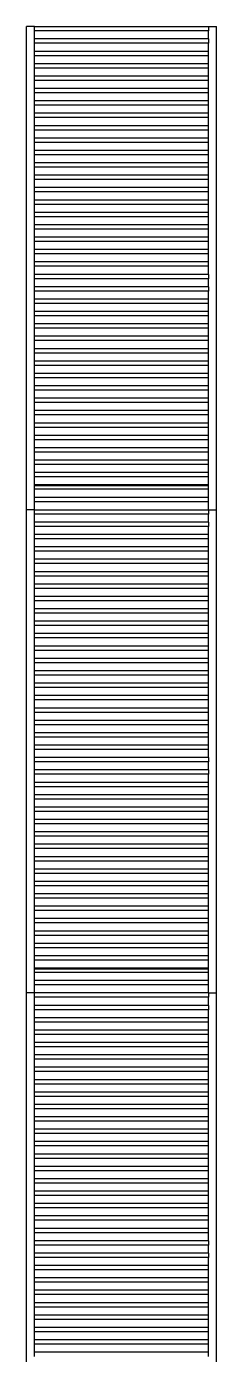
# Model space of a CAD drawing. Header units: centimetres. Extents: x -377814 to 22192, y -2203 to 213441.
# Drawn here: x 17387 to 17508, y -1083 to -237 of the extents above; entities that cross this region are included whole.
import ezdxf

# ---------------------------------------------------------------- set-up
doc = ezdxf.new("R2010")
doc.units = ezdxf.units.CM
doc.header["$LTSCALE"] = 25.4
doc.layers.add('Maquinas', color=200, linetype='Continuous')

msp = doc.modelspace()

# ---------------------------------------------------------------- linework, layer by layer
at = {"layer": 'Maquinas'}
for p, q in [((17392.2, -237.4), (17387.22, -237.4)), ((17387.22, -545.24), (17387.22, -237.4)), ((17392.2, -237.4), (17503.27, -237.4)), ((17392.2, -240.16), (17392.2, -237.4)), ((17503.27, -240.16), (17392.2, -240.16)), ((17392.2, -245.29), (17392.2, -240.16)), ((17503.27, -245.29), (17392.2, -245.29)), ((17392.2, -248.06), (17392.2, -245.29)), ((17503.27, -237.4), (17503.27, -240.16)), ((17503.27, -237.4), (17508.24, -237.4)), ((17503.27, -245.29), (17503.27, -240.16)), ((17503.27, -245.29), (17503.27, -248.06)), ((17508.24, -545.24), (17508.24, -237.4)), ((17503.27, -248.06), (17392.2, -248.06)), ((17392.2, -253.19), (17392.2, -248.06)), ((17503.27, -253.19), (17392.2, -253.19)), ((17392.2, -255.95), (17392.2, -253.19)), ((17503.27, -253.19), (17503.27, -248.06)), ((17503.27, -255.95), (17503.27, -253.19)), ((17503.27, -255.95), (17392.2, -255.95)), ((17392.2, -261.08), (17392.2, -255.95)), ((17503.27, -261.08), (17392.2, -261.08)), ((17392.2, -263.84), (17392.2, -261.08)), ((17503.27, -261.08), (17503.27, -255.95)), ((17503.27, -263.84), (17503.27, -261.08)), ((17503.27, -263.84), (17392.2, -263.84)), ((17392.2, -268.97), (17392.2, -263.84)), ((17503.27, -268.97), (17392.2, -268.97)), ((17392.2, -271.74), (17392.2, -268.97)), ((17503.27, -268.97), (17503.27, -263.84)), ((17503.27, -271.74), (17503.27, -268.97)), ((17503.27, -271.74), (17392.2, -271.74)), ((17392.2, -276.87), (17392.2, -271.74)), ((17503.27, -276.87), (17392.2, -276.87)), ((17392.2, -279.63), (17392.2, -276.87)), ((17503.27, -276.87), (17503.27, -271.74)), ((17503.27, -279.63), (17503.27, -276.87)), ((17503.27, -279.63), (17392.2, -279.63)), ((17392.2, -284.76), (17392.2, -279.63)), ((17503.27, -284.76), (17392.2, -284.76)), ((17392.2, -287.52), (17392.2, -284.76)), ((17503.27, -287.52), (17392.2, -287.52)), ((17392.2, -292.65), (17392.2, -287.52)), ((17503.27, -284.76), (17503.27, -279.63)), ((17503.27, -287.52), (17503.27, -284.76)), ((17503.27, -292.65), (17503.27, -287.52)), ((17503.27, -292.65), (17392.2, -292.65)), ((17392.2, -295.42), (17392.2, -292.65)), ((17503.27, -295.42), (17392.2, -295.42)), ((17392.2, -300.55), (17392.2, -295.42)), ((17503.27, -295.42), (17503.27, -292.65)), ((17503.27, -300.55), (17503.27, -295.42)), ((17503.27, -300.55), (17392.2, -300.55)), ((17392.2, -303.31), (17392.2, -300.55)), ((17503.27, -303.31), (17392.2, -303.31)), ((17392.2, -308.44), (17392.2, -303.31)), ((17503.27, -303.31), (17503.27, -300.55)), ((17503.27, -308.44), (17503.27, -303.31)), ((17503.27, -308.44), (17392.2, -308.44)), ((17392.2, -311.2), (17392.2, -308.44)), ((17503.27, -311.2), (17392.2, -311.2)), ((17392.2, -316.33), (17392.2, -311.2)), ((17503.27, -311.2), (17503.27, -308.44)), ((17503.27, -316.33), (17503.27, -311.2)), ((17503.27, -316.33), (17392.2, -316.33)), ((17392.2, -319.1), (17392.2, -316.33)), ((17503.27, -319.1), (17392.2, -319.1)), ((17392.2, -324.23), (17392.2, -319.1)), ((17503.27, -319.1), (17503.27, -316.33)), ((17503.27, -324.23), (17503.27, -319.1)), ((17503.27, -324.23), (17392.2, -324.23)), ((17392.2, -326.99), (17392.2, -324.23)), ((17503.27, -326.99), (17392.2, -326.99)), ((17392.2, -332.12), (17392.2, -326.99)), ((17503.27, -326.99), (17503.27, -324.23)), ((17503.27, -332.12), (17503.27, -326.99)), ((17503.27, -332.12), (17392.2, -332.12)), ((17392.2, -334.88), (17392.2, -332.12)), ((17503.27, -334.88), (17392.2, -334.88)), ((17392.2, -340.01), (17392.2, -334.88)), ((17503.27, -334.88), (17503.27, -332.12)), ((17503.27, -340.01), (17503.27, -334.88)), ((17503.27, -340.01), (17392.2, -340.01)), ((17392.2, -342.78), (17392.2, -340.01)), ((17503.27, -342.78), (17392.2, -342.78)), ((17392.2, -347.91), (17392.2, -342.78)), ((17503.27, -342.78), (17503.27, -340.01)), ((17503.27, -347.91), (17503.27, -342.78)), ((17503.27, -347.91), (17392.2, -347.91)), ((17392.2, -350.67), (17392.2, -347.91)), ((17503.27, -350.67), (17392.2, -350.67)), ((17392.2, -355.8), (17392.2, -350.67)), ((17503.27, -350.67), (17503.27, -347.91)), ((17503.27, -355.8), (17503.27, -350.67)), ((17503.27, -355.8), (17392.2, -355.8)), ((17392.2, -358.56), (17392.2, -355.8)), ((17503.27, -358.56), (17392.2, -358.56)), ((17392.2, -363.69), (17392.2, -358.56)), ((17503.27, -363.69), (17392.2, -363.69)), ((17392.2, -366.46), (17392.2, -363.69)), ((17503.27, -358.56), (17503.27, -355.8)), ((17503.27, -363.69), (17503.27, -358.56)), ((17503.27, -366.46), (17503.27, -363.69)), ((17503.27, -366.46), (17392.2, -366.46)), ((17392.2, -371.59), (17392.2, -366.46)), ((17503.27, -371.59), (17392.2, -371.59)), ((17392.2, -374.35), (17392.2, -371.59)), ((17503.27, -371.59), (17503.27, -366.46)), ((17503.27, -374.35), (17503.27, -371.59)), ((17503.27, -374.35), (17392.2, -374.35)), ((17392.2, -379.48), (17392.2, -374.35)), ((17503.27, -379.48), (17392.2, -379.48)), ((17392.2, -382.24), (17392.2, -379.48)), ((17503.27, -379.48), (17503.27, -374.35)), ((17503.27, -382.24), (17503.27, -379.48)), ((17503.27, -382.24), (17392.2, -382.24)), ((17392.2, -387.37), (17392.2, -382.24)), ((17503.27, -387.37), (17392.2, -387.37)), ((17392.2, -390.13), (17392.2, -387.37)), ((17503.27, -387.37), (17503.27, -382.24)), ((17503.27, -390.13), (17503.27, -387.37)), ((17503.27, -390.13), (17392.2, -390.13)), ((17392.2, -395.27), (17392.2, -390.13)), ((17503.27, -395.27), (17392.2, -395.27)), ((17392.2, -398.03), (17392.2, -395.27)), ((17503.27, -395.27), (17503.27, -390.13)), ((17503.27, -395.27), (17503.27, -398.03)), ((17503.27, -395.27), (17503.27, -398.03)), ((17503.27, -398.03), (17392.2, -398.03)), ((17392.2, -403.16), (17392.2, -398.03)), ((17503.27, -403.16), (17392.2, -403.16)), ((17392.2, -405.92), (17392.2, -403.16)), ((17503.27, -405.92), (17392.2, -405.92)), ((17392.2, -411.05), (17392.2, -405.92)), ((17503.27, -403.16), (17503.27, -398.03)), ((17503.27, -403.16), (17503.27, -405.92)), ((17503.27, -403.16), (17503.27, -405.92)), ((17503.27, -411.05), (17503.27, -405.92)), ((17503.27, -411.05), (17392.2, -411.05)), ((17392.2, -413.81), (17392.2, -411.05)), ((17503.27, -413.81), (17392.2, -413.81)), ((17392.2, -418.94), (17392.2, -413.81)), ((17503.27, -413.81), (17503.27, -411.05)), ((17503.27, -418.94), (17503.27, -413.81)), ((17503.27, -418.94), (17392.2, -418.94)), ((17392.2, -421.71), (17392.2, -418.94)), ((17503.27, -421.71), (17392.2, -421.71)), ((17392.2, -426.84), (17392.2, -421.71)), ((17503.27, -421.71), (17503.27, -418.94)), ((17503.27, -426.84), (17503.27, -421.71)), ((17503.27, -426.84), (17392.2, -426.84)), ((17392.2, -429.6), (17392.2, -426.84)), ((17503.27, -429.6), (17392.2, -429.6)), ((17392.2, -434.73), (17392.2, -429.6)), ((17503.27, -429.6), (17503.27, -426.84)), ((17503.27, -434.73), (17503.27, -429.6)), ((17503.27, -434.73), (17392.2, -434.73)), ((17392.2, -437.49), (17392.2, -434.73)), ((17503.27, -437.49), (17392.2, -437.49)), ((17392.2, -442.62), (17392.2, -437.49)), ((17503.27, -437.49), (17503.27, -434.73)), ((17503.27, -442.62), (17503.27, -437.49)), ((17503.27, -442.62), (17392.2, -442.62)), ((17392.2, -445.39), (17392.2, -442.62)), ((17503.27, -445.39), (17392.2, -445.39)), ((17392.2, -450.52), (17392.2, -445.39)), ((17503.27, -445.39), (17503.27, -442.62)), ((17503.27, -450.52), (17503.27, -445.39)), ((17503.27, -450.52), (17392.2, -450.52)), ((17392.2, -453.28), (17392.2, -450.52)), ((17503.27, -453.28), (17392.2, -453.28)), ((17392.2, -458.41), (17392.2, -453.28)), ((17503.27, -453.28), (17503.27, -450.52)), ((17503.27, -458.41), (17503.27, -453.28)), ((17503.27, -458.41), (17392.2, -458.41)), ((17392.2, -461.17), (17392.2, -458.41)), ((17503.27, -461.17), (17392.2, -461.17)), ((17392.2, -466.3), (17392.2, -461.17)), ((17503.27, -461.17), (17503.27, -458.41)), ((17503.27, -466.3), (17503.27, -461.17)), ((17503.27, -466.3), (17392.2, -466.3)), ((17392.2, -469.07), (17392.2, -466.3)), ((17503.27, -469.07), (17392.2, -469.07)), ((17392.2, -474.2), (17392.2, -469.07)), ((17503.27, -469.07), (17503.27, -466.3)), ((17503.27, -474.2), (17503.27, -469.07)), ((17503.27, -474.2), (17392.2, -474.2)), ((17392.2, -476.96), (17392.2, -474.2)), ((17503.27, -476.96), (17392.2, -476.96)), ((17392.2, -482.09), (17392.2, -476.96)), ((17503.27, -482.09), (17392.2, -482.09)), ((17392.2, -484.85), (17392.2, -482.09)), ((17503.27, -476.96), (17503.27, -474.2)), ((17503.27, -482.09), (17503.27, -476.96)), ((17503.27, -484.85), (17503.27, -482.09)), ((17503.27, -484.85), (17392.2, -484.85)), ((17392.2, -489.98), (17392.2, -484.85)), ((17503.27, -489.98), (17392.2, -489.98)), ((17392.2, -492.75), (17392.2, -489.98)), ((17503.27, -489.98), (17503.27, -484.85)), ((17503.27, -492.75), (17503.27, -489.98)), ((17503.27, -492.75), (17392.2, -492.75)), ((17392.2, -497.88), (17392.2, -492.75)), ((17503.27, -497.88), (17392.2, -497.88)), ((17392.2, -500.64), (17392.2, -497.88)), ((17503.27, -497.88), (17503.27, -492.75)), ((17503.27, -500.64), (17503.27, -497.88)), ((17503.27, -500.64), (17392.2, -500.64)), ((17392.2, -505.77), (17392.2, -500.64)), ((17503.27, -505.77), (17392.2, -505.77)), ((17392.2, -508.53), (17392.2, -505.77)), ((17503.27, -505.77), (17503.27, -500.64)), ((17503.27, -508.53), (17503.27, -505.77)), ((17503.27, -508.53), (17392.2, -508.53)), ((17392.2, -513.66), (17392.2, -508.53)), ((17503.27, -513.66), (17392.2, -513.66)), ((17392.2, -516.43), (17392.2, -513.66)), ((17503.27, -513.66), (17503.27, -508.53)), ((17503.27, -516.43), (17503.27, -513.66)), ((17503.27, -516.43), (17392.2, -516.43)), ((17392.2, -521.56), (17392.2, -516.43)), ((17503.27, -521.56), (17392.2, -521.56)), ((17392.2, -524.32), (17392.2, -521.56)), ((17503.27, -524.32), (17392.2, -524.32)), ((17392.2, -529.45), (17392.2, -524.32)), ((17503.27, -521.56), (17503.27, -516.43)), ((17503.27, -524.32), (17503.27, -521.56)), ((17503.27, -529.45), (17503.27, -524.32)), ((17503.27, -529.45), (17392.2, -529.45)), ((17392.2, -529.84), (17392.2, -529.45)), ((17392.2, -529.84), (17503.27, -529.84)), ((17392.2, -532.21), (17392.2, -529.84)), ((17503.27, -532.21), (17392.2, -532.21)), ((17392.2, -537.34), (17392.2, -532.21)), ((17503.27, -529.84), (17503.27, -529.45)), ((17503.27, -532.21), (17503.27, -529.84)), ((17503.27, -537.34), (17503.27, -532.21)), ((17503.27, -537.34), (17392.2, -537.34)), ((17392.2, -540.1), (17392.2, -537.34)), ((17503.27, -540.1), (17392.2, -540.1)), ((17392.2, -545.24), (17392.2, -540.1)), ((17503.27, -540.1), (17503.27, -537.34)), ((17503.27, -545.24), (17503.27, -540.1)), ((17392.2, -545.24), (17387.22, -545.24)), ((17387.22, -853.07), (17387.22, -545.24)), ((17392.2, -545.24), (17503.27, -545.24)), ((17392.2, -548), (17392.2, -545.24)), ((17503.27, -548), (17392.2, -548)), ((17392.2, -553.13), (17392.2, -548)), ((17503.27, -545.24), (17503.27, -548)), ((17503.27, -545.24), (17508.24, -545.24)), ((17503.27, -553.13), (17503.27, -548)), ((17508.24, -853.07), (17508.24, -545.24)), ((17503.27, -553.13), (17392.2, -553.13)), ((17392.2, -555.89), (17392.2, -553.13)), ((17503.27, -555.89), (17392.2, -555.89)), ((17392.2, -561.02), (17392.2, -555.89)), ((17503.27, -553.13), (17503.27, -555.89)), ((17503.27, -561.02), (17503.27, -555.89)), ((17503.27, -561.02), (17392.2, -561.02)), ((17392.2, -563.78), (17392.2, -561.02)), ((17503.27, -563.78), (17392.2, -563.78)), ((17392.2, -568.91), (17392.2, -563.78)), ((17503.27, -563.78), (17503.27, -561.02)), ((17503.27, -568.91), (17503.27, -563.78)), ((17503.27, -568.91), (17392.2, -568.91)), ((17392.2, -571.68), (17392.2, -568.91)), ((17503.27, -571.68), (17392.2, -571.68)), ((17392.2, -576.81), (17392.2, -571.68)), ((17503.27, -571.68), (17503.27, -568.91)), ((17503.27, -576.81), (17503.27, -571.68)), ((17503.27, -576.81), (17392.2, -576.81)), ((17392.2, -579.57), (17392.2, -576.81)), ((17503.27, -579.57), (17392.2, -579.57)), ((17392.2, -584.7), (17392.2, -579.57)), ((17503.27, -579.57), (17503.27, -576.81)), ((17503.27, -584.7), (17503.27, -579.57)), ((17503.27, -584.7), (17392.2, -584.7)), ((17392.2, -587.46), (17392.2, -584.7)), ((17503.27, -587.46), (17392.2, -587.46)), ((17392.2, -592.59), (17392.2, -587.46)), ((17503.27, -587.46), (17503.27, -584.7)), ((17503.27, -592.59), (17503.27, -587.46)), ((17503.27, -592.59), (17392.2, -592.59)), ((17392.2, -595.36), (17392.2, -592.59)), ((17503.27, -595.36), (17392.2, -595.36)), ((17392.2, -600.49), (17392.2, -595.36)), ((17503.27, -600.49), (17392.2, -600.49)), ((17392.2, -603.25), (17392.2, -600.49)), ((17503.27, -595.36), (17503.27, -592.59)), ((17503.27, -600.49), (17503.27, -595.36)), ((17503.27, -603.25), (17503.27, -600.49)), ((17503.27, -603.25), (17392.2, -603.25)), ((17392.2, -608.38), (17392.2, -603.25)), ((17503.27, -608.38), (17392.2, -608.38)), ((17392.2, -611.14), (17392.2, -608.38)), ((17503.27, -608.38), (17503.27, -603.25)), ((17503.27, -611.14), (17503.27, -608.38)), ((17503.27, -611.14), (17392.2, -611.14)), ((17392.2, -616.27), (17392.2, -611.14)), ((17503.27, -616.27), (17392.2, -616.27)), ((17392.2, -619.04), (17392.2, -616.27)), ((17503.27, -616.27), (17503.27, -611.14)), ((17503.27, -619.04), (17503.27, -616.27)), ((17503.27, -619.04), (17392.2, -619.04)), ((17392.2, -624.17), (17392.2, -619.04)), ((17503.27, -624.17), (17392.2, -624.17)), ((17392.2, -626.93), (17392.2, -624.17)), ((17503.27, -624.17), (17503.27, -619.04)), ((17503.27, -626.93), (17503.27, -624.17)), ((17503.27, -626.93), (17392.2, -626.93)), ((17392.2, -632.06), (17392.2, -626.93)), ((17503.27, -632.06), (17392.2, -632.06)), ((17392.2, -634.82), (17392.2, -632.06)), ((17503.27, -632.06), (17503.27, -626.93)), ((17503.27, -634.82), (17503.27, -632.06)), ((17503.27, -634.82), (17392.2, -634.82)), ((17392.2, -639.95), (17392.2, -634.82)), ((17503.27, -639.95), (17392.2, -639.95)), ((17392.2, -642.72), (17392.2, -639.95)), ((17503.27, -642.72), (17392.2, -642.72)), ((17392.2, -647.85), (17392.2, -642.72)), ((17503.27, -639.95), (17503.27, -634.82)), ((17503.27, -642.72), (17503.27, -639.95)), ((17503.27, -647.85), (17503.27, -642.72)), ((17503.27, -647.85), (17392.2, -647.85)), ((17392.2, -650.61), (17392.2, -647.85)), ((17503.27, -650.61), (17392.2, -650.61)), ((17392.2, -655.74), (17392.2, -650.61)), ((17503.27, -650.61), (17503.27, -647.85)), ((17503.27, -655.74), (17503.27, -650.61)), ((17503.27, -655.74), (17392.2, -655.74)), ((17392.2, -658.5), (17392.2, -655.74)), ((17503.27, -658.5), (17392.2, -658.5)), ((17392.2, -663.63), (17392.2, -658.5)), ((17503.27, -658.5), (17503.27, -655.74)), ((17503.27, -663.63), (17503.27, -658.5)), ((17503.27, -663.63), (17392.2, -663.63)), ((17392.2, -666.4), (17392.2, -663.63)), ((17503.27, -666.4), (17392.2, -666.4)), ((17392.2, -671.53), (17392.2, -666.4)), ((17503.27, -666.4), (17503.27, -663.63)), ((17503.27, -671.53), (17503.27, -666.4)), ((17503.27, -671.53), (17392.2, -671.53)), ((17392.2, -674.29), (17392.2, -671.53)), ((17503.27, -674.29), (17392.2, -674.29)), ((17392.2, -679.42), (17392.2, -674.29)), ((17503.27, -674.29), (17503.27, -671.53)), ((17503.27, -679.42), (17503.27, -674.29)), ((17503.27, -679.42), (17392.2, -679.42)), ((17392.2, -682.18), (17392.2, -679.42)), ((17503.27, -682.18), (17392.2, -682.18)), ((17392.2, -687.31), (17392.2, -682.18)), ((17503.27, -682.18), (17503.27, -679.42)), ((17503.27, -687.31), (17503.27, -682.18)), ((17503.27, -687.31), (17392.2, -687.31)), ((17392.2, -690.08), (17392.2, -687.31)), ((17503.27, -690.08), (17392.2, -690.08)), ((17392.2, -695.21), (17392.2, -690.08)), ((17503.27, -690.08), (17503.27, -687.31)), ((17503.27, -695.21), (17503.27, -690.08)), ((17503.27, -695.21), (17392.2, -695.21)), ((17392.2, -697.97), (17392.2, -695.21)), ((17503.27, -697.97), (17392.2, -697.97)), ((17392.2, -703.1), (17392.2, -697.97)), ((17503.27, -697.97), (17503.27, -695.21)), ((17503.27, -703.1), (17503.27, -697.97)), ((17503.27, -703.1), (17392.2, -703.1)), ((17392.2, -705.86), (17392.2, -703.1)), ((17503.27, -705.86), (17392.2, -705.86)), ((17392.2, -710.99), (17392.2, -705.86)), ((17503.27, -703.1), (17503.27, -705.86)), ((17503.27, -703.1), (17503.27, -705.86)), ((17503.27, -710.99), (17503.27, -705.86)), ((17503.27, -710.99), (17392.2, -710.99)), ((17392.2, -713.75), (17392.2, -710.99)), ((17503.27, -713.75), (17392.2, -713.75)), ((17392.2, -718.89), (17392.2, -713.75)), ((17503.27, -718.89), (17392.2, -718.89)), ((17392.2, -721.65), (17392.2, -718.89)), ((17503.27, -710.99), (17503.27, -713.75)), ((17503.27, -710.99), (17503.27, -713.75)), ((17503.27, -718.89), (17503.27, -713.75)), ((17503.27, -721.65), (17503.27, -718.89)), ((17503.27, -721.65), (17392.2, -721.65)), ((17392.2, -726.78), (17392.2, -721.65)), ((17503.27, -726.78), (17392.2, -726.78)), ((17392.2, -729.54), (17392.2, -726.78)), ((17503.27, -726.78), (17503.27, -721.65)), ((17503.27, -729.54), (17503.27, -726.78)), ((17503.27, -729.54), (17392.2, -729.54)), ((17392.2, -734.67), (17392.2, -729.54)), ((17503.27, -734.67), (17392.2, -734.67)), ((17392.2, -737.43), (17392.2, -734.67)), ((17503.27, -734.67), (17503.27, -729.54)), ((17503.27, -737.43), (17503.27, -734.67)), ((17503.27, -737.43), (17392.2, -737.43)), ((17392.2, -742.56), (17392.2, -737.43)), ((17503.27, -742.56), (17392.2, -742.56)), ((17392.2, -745.33), (17392.2, -742.56)), ((17503.27, -742.56), (17503.27, -737.43)), ((17503.27, -745.33), (17503.27, -742.56)), ((17503.27, -745.33), (17392.2, -745.33)), ((17392.2, -750.46), (17392.2, -745.33)), ((17503.27, -750.46), (17392.2, -750.46)), ((17392.2, -753.22), (17392.2, -750.46)), ((17503.27, -750.46), (17503.27, -745.33)), ((17503.27, -753.22), (17503.27, -750.46)), ((17503.27, -753.22), (17392.2, -753.22)), ((17392.2, -758.35), (17392.2, -753.22)), ((17503.27, -758.35), (17392.2, -758.35)), ((17392.2, -761.11), (17392.2, -758.35)), ((17503.27, -761.11), (17392.2, -761.11)), ((17392.2, -766.24), (17392.2, -761.11)), ((17503.27, -758.35), (17503.27, -753.22)), ((17503.27, -761.11), (17503.27, -758.35)), ((17503.27, -766.24), (17503.27, -761.11)), ((17503.27, -766.24), (17392.2, -766.24)), ((17392.2, -769.01), (17392.2, -766.24)), ((17503.27, -769.01), (17392.2, -769.01)), ((17392.2, -774.14), (17392.2, -769.01)), ((17503.27, -769.01), (17503.27, -766.24)), ((17503.27, -774.14), (17503.27, -769.01)), ((17503.27, -774.14), (17392.2, -774.14)), ((17392.2, -776.9), (17392.2, -774.14)), ((17503.27, -776.9), (17392.2, -776.9)), ((17392.2, -782.03), (17392.2, -776.9)), ((17503.27, -776.9), (17503.27, -774.14)), ((17503.27, -782.03), (17503.27, -776.9)), ((17503.27, -782.03), (17392.2, -782.03)), ((17392.2, -784.79), (17392.2, -782.03)), ((17503.27, -784.79), (17392.2, -784.79)), ((17392.2, -789.92), (17392.2, -784.79)), ((17503.27, -784.79), (17503.27, -782.03)), ((17503.27, -789.92), (17503.27, -784.79)), ((17503.27, -789.92), (17392.2, -789.92)), ((17392.2, -792.69), (17392.2, -789.92)), ((17503.27, -792.69), (17392.2, -792.69)), ((17392.2, -797.82), (17392.2, -792.69)), ((17503.27, -792.69), (17503.27, -789.92)), ((17503.27, -797.82), (17503.27, -792.69)), ((17503.27, -797.82), (17392.2, -797.82)), ((17392.2, -800.58), (17392.2, -797.82)), ((17503.27, -800.58), (17392.2, -800.58)), ((17392.2, -805.71), (17392.2, -800.58)), ((17503.27, -800.58), (17503.27, -797.82)), ((17503.27, -805.71), (17503.27, -800.58)), ((17503.27, -805.71), (17392.2, -805.71)), ((17392.2, -808.47), (17392.2, -805.71)), ((17503.27, -808.47), (17392.2, -808.47)), ((17392.2, -813.6), (17392.2, -808.47)), ((17503.27, -808.47), (17503.27, -805.71)), ((17503.27, -813.6), (17503.27, -808.47)), ((17503.27, -813.6), (17392.2, -813.6)), ((17392.2, -816.37), (17392.2, -813.6)), ((17503.27, -816.37), (17392.2, -816.37)), ((17392.2, -821.5), (17392.2, -816.37)), ((17503.27, -816.37), (17503.27, -813.6)), ((17503.27, -821.5), (17503.27, -816.37)), ((17503.27, -821.5), (17392.2, -821.5)), ((17392.2, -824.26), (17392.2, -821.5)), ((17503.27, -824.26), (17392.2, -824.26)), ((17392.2, -829.39), (17392.2, -824.26)), ((17503.27, -824.26), (17503.27, -821.5)), ((17503.27, -829.39), (17503.27, -824.26)), ((17503.27, -829.39), (17392.2, -829.39)), ((17392.2, -832.15), (17392.2, -829.39)), ((17503.27, -832.15), (17392.2, -832.15)), ((17392.2, -837.28), (17392.2, -832.15)), ((17503.27, -837.28), (17392.2, -837.28)), ((17392.2, -837.68), (17392.2, -837.28)), ((17503.27, -832.15), (17503.27, -829.39)), ((17503.27, -837.28), (17503.27, -832.15)), ((17503.27, -837.68), (17503.27, -837.28)), ((17392.2, -837.68), (17503.27, -837.68)), ((17392.2, -840.05), (17392.2, -837.68)), ((17503.27, -840.05), (17392.2, -840.05)), ((17392.2, -845.18), (17392.2, -840.05)), ((17503.27, -845.18), (17392.2, -845.18)), ((17392.2, -847.94), (17392.2, -845.18)), ((17503.27, -840.05), (17503.27, -837.68)), ((17503.27, -845.18), (17503.27, -840.05)), ((17503.27, -847.94), (17503.27, -845.18)), ((17392.2, -853.07), (17387.22, -853.07)), ((17387.22, -1160.19), (17387.22, -853.07)), ((17503.27, -847.94), (17392.2, -847.94)), ((17392.2, -853.07), (17392.2, -847.94)), ((17503.27, -853.07), (17392.2, -853.07)), ((17392.2, -855.83), (17392.2, -853.07)), ((17503.27, -853.07), (17503.27, -847.94)), ((17503.27, -853.07), (17508.24, -853.07)), ((17503.27, -853.07), (17503.27, -855.83)), ((17508.24, -1160.19), (17508.24, -853.07)), ((17503.27, -855.83), (17392.2, -855.83)), ((17392.2, -860.96), (17392.2, -855.83)), ((17503.27, -860.96), (17392.2, -860.96)), ((17392.2, -863.72), (17392.2, -860.96)), ((17503.27, -860.96), (17503.27, -855.83)), ((17503.27, -860.96), (17503.27, -863.72)), ((17503.27, -863.72), (17392.2, -863.72)), ((17392.2, -868.86), (17392.2, -863.72)), ((17503.27, -868.86), (17392.2, -868.86)), ((17392.2, -871.62), (17392.2, -868.86)), ((17503.27, -868.86), (17503.27, -863.72)), ((17503.27, -871.62), (17503.27, -868.86)), ((17503.27, -871.62), (17392.2, -871.62)), ((17392.2, -876.75), (17392.2, -871.62)), ((17503.27, -876.75), (17392.2, -876.75)), ((17392.2, -879.51), (17392.2, -876.75)), ((17503.27, -879.51), (17392.2, -879.51)), ((17392.2, -884.64), (17392.2, -879.51)), ((17503.27, -876.75), (17503.27, -871.62)), ((17503.27, -879.51), (17503.27, -876.75)), ((17503.27, -884.64), (17503.27, -879.51)), ((17503.27, -884.64), (17392.2, -884.64)), ((17392.2, -887.4), (17392.2, -884.64)), ((17503.27, -887.4), (17392.2, -887.4)), ((17392.2, -892.54), (17392.2, -887.4)), ((17503.27, -887.4), (17503.27, -884.64)), ((17503.27, -892.54), (17503.27, -887.4)), ((17503.27, -892.54), (17392.2, -892.54)), ((17392.2, -895.3), (17392.2, -892.54)), ((17503.27, -895.3), (17392.2, -895.3)), ((17392.2, -900.43), (17392.2, -895.3)), ((17503.27, -895.3), (17503.27, -892.54)), ((17503.27, -900.43), (17503.27, -895.3)), ((17503.27, -900.43), (17392.2, -900.43)), ((17392.2, -903.19), (17392.2, -900.43)), ((17503.27, -903.19), (17392.2, -903.19)), ((17392.2, -908.32), (17392.2, -903.19)), ((17503.27, -903.19), (17503.27, -900.43)), ((17503.27, -908.32), (17503.27, -903.19)), ((17503.27, -908.32), (17392.2, -908.32)), ((17392.2, -911.08), (17392.2, -908.32)), ((17503.27, -911.08), (17392.2, -911.08)), ((17392.2, -916.21), (17392.2, -911.08)), ((17503.27, -911.08), (17503.27, -908.32)), ((17503.27, -916.21), (17503.27, -911.08)), ((17503.27, -916.21), (17392.2, -916.21)), ((17392.2, -918.98), (17392.2, -916.21)), ((17503.27, -918.98), (17392.2, -918.98)), ((17392.2, -924.11), (17392.2, -918.98)), ((17503.27, -918.98), (17503.27, -916.21)), ((17503.27, -924.11), (17503.27, -918.98)), ((17503.27, -924.11), (17392.2, -924.11)), ((17392.2, -926.87), (17392.2, -924.11)), ((17503.27, -926.87), (17392.2, -926.87)), ((17392.2, -932), (17392.2, -926.87)), ((17503.27, -926.87), (17503.27, -924.11)), ((17503.27, -932), (17503.27, -926.87)), ((17503.27, -932), (17392.2, -932)), ((17392.2, -934.76), (17392.2, -932)), ((17503.27, -934.76), (17392.2, -934.76)), ((17392.2, -939.89), (17392.2, -934.76)), ((17503.27, -934.76), (17503.27, -932)), ((17503.27, -939.89), (17503.27, -934.76)), ((17503.27, -939.89), (17392.2, -939.89)), ((17392.2, -942.66), (17392.2, -939.89)), ((17503.27, -942.66), (17392.2, -942.66)), ((17392.2, -947.79), (17392.2, -942.66)), ((17503.27, -942.66), (17503.27, -939.89)), ((17503.27, -947.79), (17503.27, -942.66)), ((17503.27, -947.79), (17392.2, -947.79)), ((17392.2, -950.55), (17392.2, -947.79)), ((17503.27, -950.55), (17392.2, -950.55)), ((17392.2, -955.68), (17392.2, -950.55)), ((17503.27, -955.68), (17392.2, -955.68)), ((17392.2, -958.44), (17392.2, -955.68)), ((17503.27, -950.55), (17503.27, -947.79)), ((17503.27, -955.68), (17503.27, -950.55)), ((17503.27, -958.44), (17503.27, -955.68)), ((17503.27, -958.44), (17392.2, -958.44)), ((17392.2, -963.57), (17392.2, -958.44)), ((17503.27, -963.57), (17392.2, -963.57)), ((17392.2, -966.34), (17392.2, -963.57)), ((17503.27, -963.57), (17503.27, -958.44)), ((17503.27, -966.34), (17503.27, -963.57)), ((17503.27, -966.34), (17392.2, -966.34)), ((17392.2, -971.47), (17392.2, -966.34)), ((17503.27, -971.47), (17392.2, -971.47)), ((17392.2, -974.23), (17392.2, -971.47)), ((17503.27, -971.47), (17503.27, -966.34)), ((17503.27, -974.23), (17503.27, -971.47)), ((17503.27, -974.23), (17392.2, -974.23)), ((17392.2, -979.36), (17392.2, -974.23)), ((17503.27, -979.36), (17392.2, -979.36)), ((17392.2, -982.12), (17392.2, -979.36)), ((17503.27, -979.36), (17503.27, -974.23)), ((17503.27, -982.12), (17503.27, -979.36)), ((17503.27, -982.12), (17392.2, -982.12)), ((17392.2, -987.25), (17392.2, -982.12)), ((17503.27, -987.25), (17392.2, -987.25)), ((17392.2, -990.02), (17392.2, -987.25)), ((17503.27, -987.25), (17503.27, -982.12)), ((17503.27, -990.02), (17503.27, -987.25)), ((17503.27, -990.02), (17392.2, -990.02)), ((17392.2, -995.15), (17392.2, -990.02)), ((17503.27, -995.15), (17392.2, -995.15)), ((17392.2, -997.91), (17392.2, -995.15)), ((17503.27, -997.91), (17392.2, -997.91)), ((17392.2, -1003.04), (17392.2, -997.91)), ((17503.27, -995.15), (17503.27, -990.02)), ((17503.27, -997.91), (17503.27, -995.15)), ((17503.27, -1003.04), (17503.27, -997.91)), ((17503.27, -1003.04), (17392.2, -1003.04)), ((17392.2, -1005.8), (17392.2, -1003.04)), ((17503.27, -1005.8), (17392.2, -1005.8)), ((17392.2, -1010.93), (17392.2, -1005.8)), ((17503.27, -1005.8), (17503.27, -1003.04)), ((17503.27, -1010.93), (17503.27, -1005.8)), ((17503.27, -1010.93), (17392.2, -1010.93)), ((17392.2, -1013.7), (17392.2, -1010.93)), ((17503.27, -1013.7), (17392.2, -1013.7)), ((17392.2, -1018.83), (17392.2, -1013.7)), ((17503.27, -1010.93), (17503.27, -1013.7)), ((17503.27, -1010.93), (17503.27, -1013.7)), ((17503.27, -1018.83), (17503.27, -1013.7)), ((17503.27, -1018.83), (17392.2, -1018.83)), ((17392.2, -1021.59), (17392.2, -1018.83)), ((17503.27, -1021.59), (17392.2, -1021.59)), ((17392.2, -1026.72), (17392.2, -1021.59)), ((17503.27, -1018.83), (17503.27, -1021.59)), ((17503.27, -1018.83), (17503.27, -1021.59)), ((17503.27, -1026.72), (17503.27, -1021.59)), ((17503.27, -1026.72), (17392.2, -1026.72)), ((17392.2, -1029.48), (17392.2, -1026.72)), ((17503.27, -1029.48), (17392.2, -1029.48)), ((17392.2, -1034.61), (17392.2, -1029.48)), ((17503.27, -1029.48), (17503.27, -1026.72)), ((17503.27, -1034.61), (17503.27, -1029.48)), ((17503.27, -1034.61), (17392.2, -1034.61)), ((17392.2, -1037.37), (17392.2, -1034.61)), ((17503.27, -1037.37), (17392.2, -1037.37)), ((17392.2, -1042.51), (17392.2, -1037.37)), ((17503.27, -1037.37), (17503.27, -1034.61)), ((17503.27, -1042.51), (17503.27, -1037.37)), ((17503.27, -1042.51), (17392.2, -1042.51)), ((17392.2, -1045.27), (17392.2, -1042.51)), ((17503.27, -1045.27), (17392.2, -1045.27)), ((17392.2, -1050.4), (17392.2, -1045.27)), ((17503.27, -1045.27), (17503.27, -1042.51)), ((17503.27, -1050.4), (17503.27, -1045.27)), ((17503.27, -1050.4), (17392.2, -1050.4)), ((17392.2, -1053.16), (17392.2, -1050.4)), ((17503.27, -1053.16), (17392.2, -1053.16)), ((17392.2, -1058.29), (17392.2, -1053.16)), ((17503.27, -1053.16), (17503.27, -1050.4)), ((17503.27, -1058.29), (17503.27, -1053.16)), ((17503.27, -1058.29), (17392.2, -1058.29)), ((17392.2, -1061.05), (17392.2, -1058.29)), ((17503.27, -1061.05), (17392.2, -1061.05)), ((17392.2, -1066.18), (17392.2, -1061.05)), ((17503.27, -1061.05), (17503.27, -1058.29)), ((17503.27, -1066.18), (17503.27, -1061.05)), ((17503.27, -1066.18), (17392.2, -1066.18)), ((17392.2, -1068.95), (17392.2, -1066.18)), ((17503.27, -1068.95), (17392.2, -1068.95)), ((17392.2, -1074.08), (17392.2, -1068.95)), ((17503.27, -1074.08), (17392.2, -1074.08)), ((17392.2, -1076.84), (17392.2, -1074.08)), ((17503.27, -1068.95), (17503.27, -1066.18)), ((17503.27, -1074.08), (17503.27, -1068.95)), ((17503.27, -1076.84), (17503.27, -1074.08)), ((17503.27, -1076.84), (17392.2, -1076.84)), ((17392.2, -1081.97), (17392.2, -1076.84)), ((17503.27, -1081.97), (17392.2, -1081.97)), ((17392.2, -1084.73), (17392.2, -1081.97)), ((17503.27, -1081.97), (17503.27, -1076.84)), ((17503.27, -1084.73), (17503.27, -1081.97))]:
    msp.add_line(p, q, dxfattribs=at)

doc.saveas('drawing.dxf')
